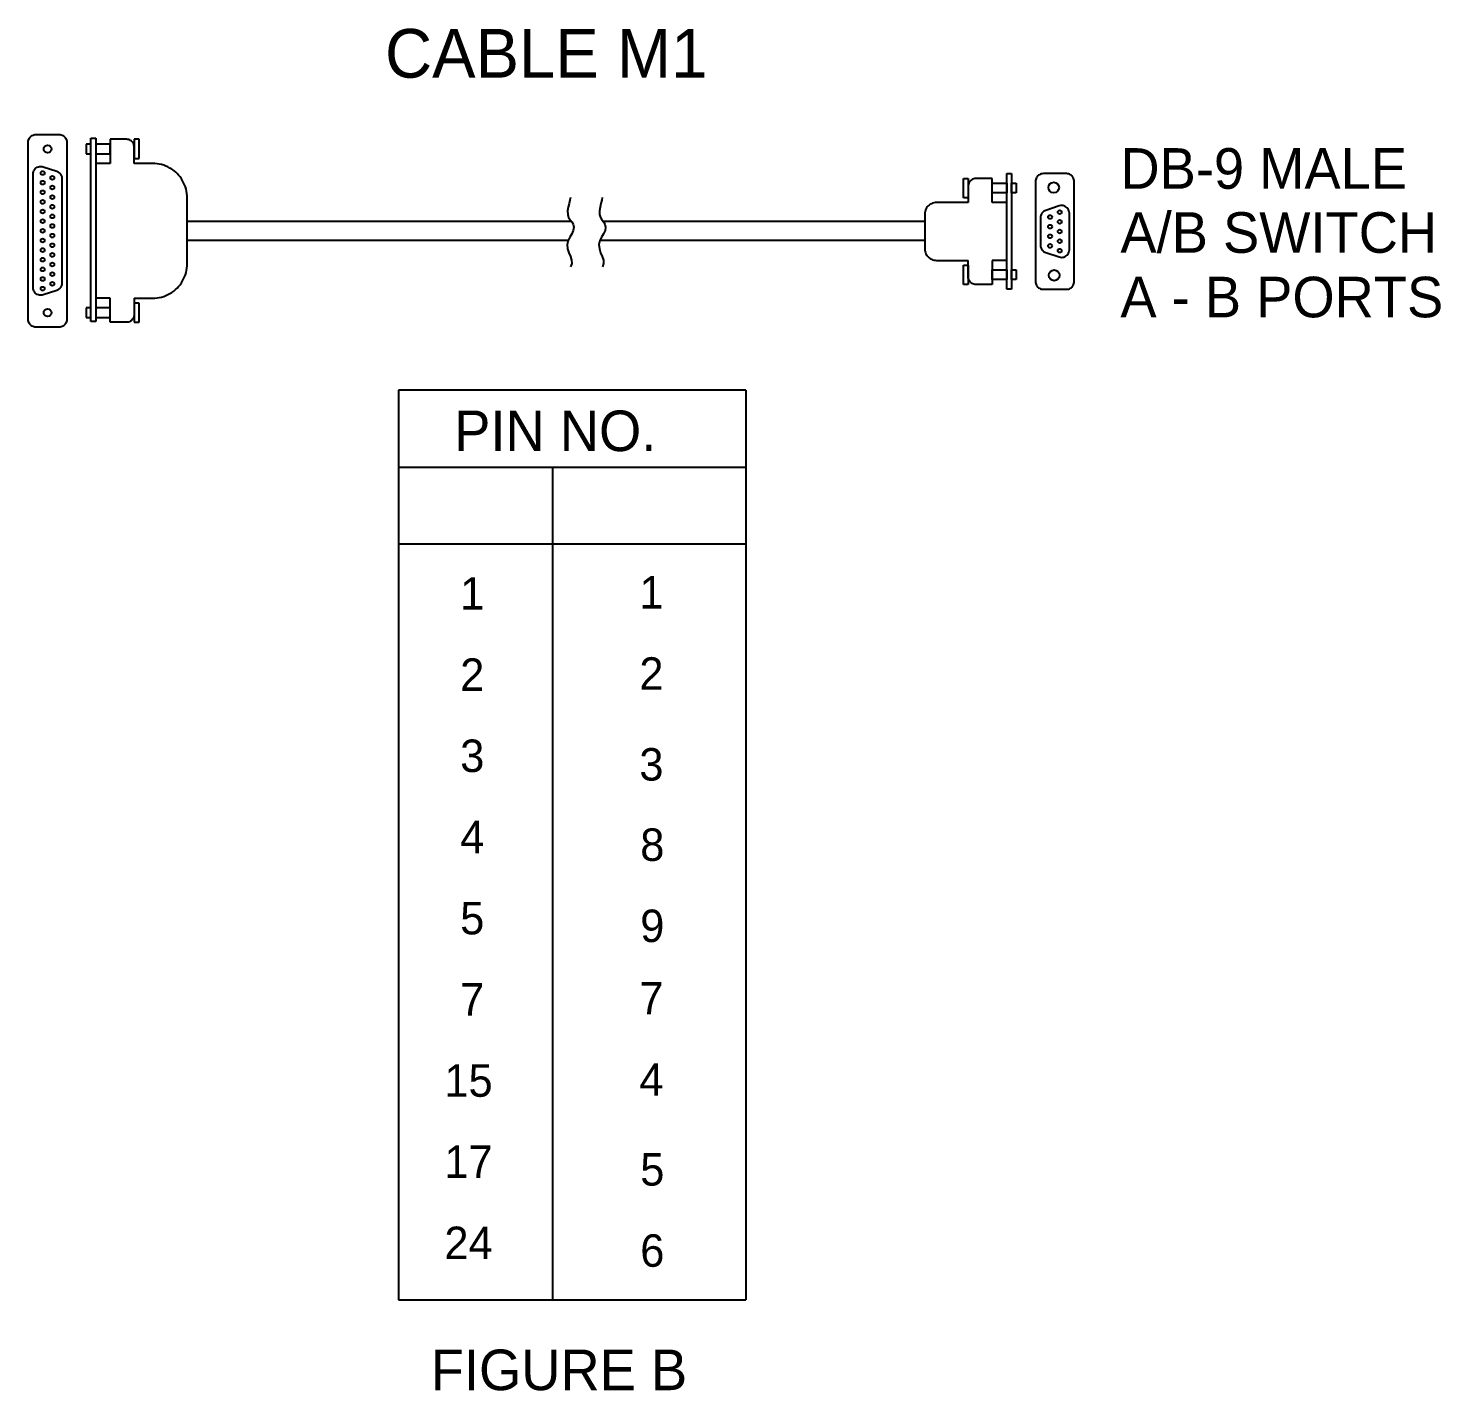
# Model space of a CAD drawing. Extents: x 0 to 2.83, y 0 to 1.83.
# Drawn here: x 0.9667 to 1.329, y 0.1776 to 0.5273 of the extents above; entities that cross this region are included whole.
import ezdxf

# ---------------------------------------------------------------- set-up
doc = ezdxf.new("R2010")
doc.units = 0
doc.layers.add('--ANNO-TEXT', color=7, linetype='Continuous')
doc.layers.add('G-OBJT-NEW', color=7, linetype='Continuous')

msp = doc.modelspace()

# ---------------------------------------------------------------- linework, layer by layer
at = {"layer": 'G-OBJT-NEW'}
for p, q in [((0.96669, 0.49801), (0.9667, 0.49827)), ((0.96669, 0.47527), (0.96669, 0.49801)), ((0.9667, 0.49827), (0.96675, 0.49853)), ((0.96675, 0.49853), (0.96684, 0.49877)), ((0.96684, 0.49877), (0.96695, 0.499)), ((0.96695, 0.499), (0.96709, 0.49922)), ((0.96709, 0.49922), (0.96726, 0.49941)), ((0.96726, 0.49941), (0.96746, 0.49958)), ((0.96746, 0.49958), (0.96767, 0.49973)), ((0.96767, 0.49973), (0.96791, 0.49984)), ((0.96791, 0.49984), (0.96815, 0.49992)), ((0.96815, 0.49992), (0.9684, 0.49997)), ((0.9684, 0.49997), (0.96866, 0.49999)), ((0.96866, 0.49999), (0.9746, 0.49999)), ((0.9746, 0.49999), (0.97485, 0.49997)), ((0.97485, 0.49997), (0.97511, 0.49992)), ((0.97511, 0.49992), (0.97535, 0.49984)), ((0.97535, 0.49984), (0.97558, 0.49973)), ((0.97558, 0.49973), (0.9758, 0.49958)), ((0.9758, 0.49958), (0.97599, 0.49941)), ((0.97599, 0.49941), (0.97616, 0.49922)), ((0.97616, 0.49922), (0.97631, 0.499)), ((0.97631, 0.499), (0.97642, 0.49877)), ((0.97642, 0.49877), (0.97651, 0.49853)), ((0.97651, 0.49853), (0.97656, 0.49827)), ((0.97656, 0.49827), (0.97657, 0.49801)), ((0.97657, 0.49801), (0.97657, 0.45253)), ((0.98275, 0.49752), (0.98152, 0.49752)), ((0.98275, 0.49752), (0.98152, 0.49752)), ((0.98152, 0.49752), (0.98152, 0.49505)), ((0.98152, 0.49752), (0.98152, 0.49505)), ((0.98275, 0.49505), (0.98275, 0.49752)), ((0.98275, 0.49505), (0.98275, 0.49752)), ((0.98276, 0.45202), (0.98276, 0.49901)), ((0.98276, 0.49901), (0.98406, 0.49901)), ((0.98399, 0.49752), (0.98399, 0.49505)), ((0.9877, 0.49752), (0.98399, 0.49752)), ((0.98406, 0.49901), (0.98406, 0.45202)), ((0.9877, 0.49875), (0.9877, 0.49258)), ((0.9919, 0.49875), (0.9877, 0.49875)), ((0.9877, 0.49505), (0.9877, 0.49752)), ((0.99216, 0.49874), (0.9919, 0.49875)), ((0.99241, 0.49869), (0.99216, 0.49874)), ((0.99266, 0.4986), (0.99241, 0.49869)), ((0.99289, 0.49849), (0.99266, 0.4986)), ((0.9931, 0.49835), (0.99289, 0.49849)), ((0.9933, 0.49818), (0.9931, 0.49835)), ((0.99347, 0.49798), (0.9933, 0.49818)), ((0.99361, 0.49777), (0.99347, 0.49798)), ((0.99373, 0.49753), (0.99361, 0.49777)), ((0.99381, 0.49729), (0.99373, 0.49753)), ((0.99386, 0.49704), (0.99381, 0.49729)), ((0.99388, 0.49678), (0.99386, 0.49704)), ((0.99388, 0.49875), (0.99388, 0.49381)), ((0.99511, 0.49875), (0.99388, 0.49875)), ((0.99388, 0.49258), (0.99388, 0.49678)), ((0.99511, 0.49381), (0.99511, 0.49875)), ((0.98152, 0.49505), (0.98275, 0.49505)), ((0.98152, 0.49505), (0.98275, 0.49505)), ((0.98399, 0.49505), (0.9877, 0.49505)), ((0.99388, 0.49381), (0.99511, 0.49381)), ((0.96792, 0.48983), (0.96795, 0.49014)), ((0.96792, 0.48983), (0.96795, 0.49014)), ((0.96792, 0.47651), (0.96792, 0.48983)), ((0.96792, 0.47651), (0.96792, 0.48983)), ((0.96795, 0.49014), (0.96802, 0.49044)), ((0.96795, 0.49014), (0.96802, 0.49044)), ((0.96802, 0.49044), (0.96814, 0.49073)), ((0.96802, 0.49044), (0.96814, 0.49073)), ((0.96814, 0.49073), (0.9683, 0.491)), ((0.96814, 0.49073), (0.9683, 0.491)), ((0.9683, 0.491), (0.9685, 0.49123)), ((0.9683, 0.491), (0.9685, 0.49123)), ((0.9685, 0.49123), (0.96874, 0.49144)), ((0.9685, 0.49123), (0.96874, 0.49144)), ((0.96874, 0.49144), (0.96901, 0.4916)), ((0.96874, 0.49144), (0.96901, 0.4916)), ((0.96901, 0.4916), (0.9693, 0.49172)), ((0.96901, 0.4916), (0.9693, 0.49172)), ((0.9693, 0.49172), (0.9696, 0.49179)), ((0.9693, 0.49172), (0.9696, 0.49179)), ((0.9696, 0.49179), (0.96991, 0.49181)), ((0.9696, 0.49179), (0.96991, 0.49181)), ((0.96991, 0.49181), (0.97022, 0.49178)), ((0.96991, 0.49181), (0.97022, 0.49178)), ((0.97022, 0.49178), (0.97052, 0.49171)), ((0.97022, 0.49178), (0.97052, 0.49171)), ((0.97052, 0.49171), (0.97398, 0.49055)), ((0.97052, 0.49171), (0.97398, 0.49055)), ((0.97398, 0.49055), (0.97418, 0.49048)), ((0.97398, 0.49055), (0.97418, 0.49048)), ((0.97418, 0.49048), (0.97436, 0.49038)), ((0.97418, 0.49048), (0.97436, 0.49038)), ((0.97436, 0.49038), (0.97453, 0.49027)), ((0.97436, 0.49038), (0.97453, 0.49027)), ((0.97453, 0.49027), (0.97469, 0.49014)), ((0.97453, 0.49027), (0.97469, 0.49014)), ((0.97469, 0.49014), (0.97483, 0.48999)), ((0.97469, 0.49014), (0.97483, 0.48999)), ((0.97483, 0.48999), (0.97496, 0.48983)), ((0.97483, 0.48999), (0.97496, 0.48983)), ((0.97496, 0.48983), (0.97507, 0.48966)), ((0.97496, 0.48983), (0.97507, 0.48966)), ((0.97507, 0.48966), (0.97517, 0.48948)), ((0.97507, 0.48966), (0.97517, 0.48948)), ((0.97517, 0.48948), (0.97524, 0.48929)), ((0.97517, 0.48948), (0.97524, 0.48929)), ((0.97524, 0.48929), (0.97529, 0.48909)), ((0.97524, 0.48929), (0.97529, 0.48909)), ((0.9877, 0.49258), (0.98399, 0.49258)), ((0.99857, 0.49258), (0.99388, 0.49258)), ((0.99915, 0.49256), (0.99857, 0.49258)), ((0.99973, 0.4925), (0.99915, 0.49256)), ((1.00031, 0.4924), (0.99973, 0.4925)), ((1.00088, 0.49227), (1.00031, 0.4924)), ((1.00143, 0.4921), (1.00088, 0.49227)), ((1.00198, 0.4919), (1.00143, 0.4921)), ((1.00251, 0.49166), (1.00198, 0.4919)), ((1.00302, 0.49138), (1.00251, 0.49166)), ((1.00352, 0.49108), (1.00302, 0.49138)), ((1.00399, 0.49074), (1.00352, 0.49108)), ((1.00444, 0.49037), (1.00399, 0.49074)), ((1.00487, 0.48997), (1.00444, 0.49037)), ((1.00526, 0.48954), (1.00487, 0.48997)), ((1.00563, 0.48909), (1.00526, 0.48954)), ((1.21769, 0.48994), (1.21893, 0.48994)), ((1.21769, 0.48994), (1.21893, 0.48994)), ((1.21769, 0.46027), (1.21769, 0.48994)), ((1.21769, 0.46027), (1.21769, 0.48994)), ((1.21893, 0.48994), (1.21893, 0.46027)), ((1.21893, 0.48994), (1.21893, 0.46027)), ((1.22569, 0.48936), (1.22552, 0.48916)), ((1.22569, 0.48936), (1.22552, 0.48916)), ((1.22588, 0.48953), (1.22569, 0.48936)), ((1.22588, 0.48953), (1.22569, 0.48936)), ((1.2261, 0.48967), (1.22588, 0.48953)), ((1.2261, 0.48967), (1.22588, 0.48953)), ((1.22633, 0.48979), (1.2261, 0.48967)), ((1.22633, 0.48979), (1.2261, 0.48967)), ((1.22657, 0.48987), (1.22633, 0.48979)), ((1.22657, 0.48987), (1.22633, 0.48979)), ((1.22683, 0.48992), (1.22657, 0.48987)), ((1.22683, 0.48992), (1.22657, 0.48987)), ((1.22709, 0.48994), (1.22683, 0.48992)), ((1.22709, 0.48994), (1.22683, 0.48992)), ((1.23302, 0.48994), (1.22709, 0.48994)), ((1.23302, 0.48994), (1.22709, 0.48994)), ((1.23328, 0.48992), (1.23302, 0.48994)), ((1.23328, 0.48992), (1.23302, 0.48994)), ((1.23353, 0.48987), (1.23328, 0.48992)), ((1.23353, 0.48987), (1.23328, 0.48992)), ((1.23377, 0.48979), (1.23353, 0.48987)), ((1.23377, 0.48979), (1.23353, 0.48987)), ((1.23401, 0.48967), (1.23377, 0.48979)), ((1.23401, 0.48967), (1.23377, 0.48979)), ((1.23422, 0.48953), (1.23401, 0.48967)), ((1.23422, 0.48953), (1.23401, 0.48967)), ((1.23442, 0.48936), (1.23422, 0.48953)), ((1.23442, 0.48936), (1.23422, 0.48953)), ((1.23459, 0.48916), (1.23442, 0.48936)), ((1.23459, 0.48916), (1.23442, 0.48936)), ((0.97529, 0.48909), (0.97533, 0.48888)), ((0.97529, 0.48909), (0.97533, 0.48888)), ((0.97533, 0.48888), (0.97534, 0.48868)), ((0.97533, 0.48888), (0.97534, 0.48868)), ((0.97534, 0.48868), (0.97534, 0.46187)), ((0.97534, 0.48868), (0.97534, 0.46187)), ((1.00597, 0.48862), (1.00563, 0.48909)), ((1.00628, 0.48813), (1.00597, 0.48862)), ((1.00655, 0.48761), (1.00628, 0.48813)), ((1.00679, 0.48708), (1.00655, 0.48761)), ((1.007, 0.48654), (1.00679, 0.48708)), ((1.00717, 0.48598), (1.007, 0.48654)), ((1.0073, 0.48541), (1.00717, 0.48598)), ((1.20657, 0.4887), (1.2078, 0.4887)), ((1.20657, 0.4887), (1.2078, 0.4887)), ((1.20657, 0.48376), (1.20657, 0.4887)), ((1.20657, 0.48376), (1.20657, 0.4887)), ((1.2078, 0.4887), (1.2078, 0.48376)), ((1.2078, 0.4887), (1.2078, 0.48376)), ((1.20782, 0.48698), (1.2078, 0.48672)), ((1.20782, 0.48698), (1.2078, 0.48672)), ((1.2078, 0.48672), (1.2078, 0.48252)), ((1.2078, 0.48672), (1.2078, 0.48252)), ((1.20787, 0.48723), (1.20782, 0.48698)), ((1.20787, 0.48723), (1.20782, 0.48698)), ((1.20795, 0.48748), (1.20787, 0.48723)), ((1.20795, 0.48748), (1.20787, 0.48723)), ((1.20807, 0.48771), (1.20795, 0.48748)), ((1.20807, 0.48771), (1.20795, 0.48748)), ((1.20821, 0.48793), (1.20807, 0.48771)), ((1.20821, 0.48793), (1.20807, 0.48771)), ((1.20838, 0.48812), (1.20821, 0.48793)), ((1.20838, 0.48812), (1.20821, 0.48793)), ((1.20858, 0.48829), (1.20838, 0.48812)), ((1.20858, 0.48829), (1.20838, 0.48812)), ((1.20879, 0.48844), (1.20858, 0.48829)), ((1.20879, 0.48844), (1.20858, 0.48829)), ((1.20903, 0.48855), (1.20879, 0.48844)), ((1.20903, 0.48855), (1.20879, 0.48844)), ((1.20927, 0.48863), (1.20903, 0.48855)), ((1.20927, 0.48863), (1.20903, 0.48855)), ((1.20952, 0.48868), (1.20927, 0.48863)), ((1.20952, 0.48868), (1.20927, 0.48863)), ((1.20978, 0.4887), (1.20952, 0.48868)), ((1.20978, 0.4887), (1.20952, 0.48868)), ((1.21398, 0.4887), (1.20978, 0.4887)), ((1.21398, 0.4887), (1.20978, 0.4887)), ((1.21398, 0.48252), (1.21398, 0.4887)), ((1.21398, 0.48252), (1.21398, 0.4887)), ((1.21398, 0.48746), (1.21769, 0.48746)), ((1.21398, 0.48746), (1.21769, 0.48746)), ((1.21398, 0.48499), (1.21398, 0.48746)), ((1.21398, 0.48499), (1.21398, 0.48746)), ((1.21769, 0.48746), (1.21769, 0.48499)), ((1.21769, 0.48746), (1.21769, 0.48499)), ((1.21893, 0.48499), (1.21893, 0.48746)), ((1.21893, 0.48746), (1.22016, 0.48746)), ((1.21893, 0.48499), (1.21893, 0.48746)), ((1.21893, 0.48746), (1.22016, 0.48746)), ((1.22016, 0.48746), (1.22016, 0.48499)), ((1.22016, 0.48746), (1.22016, 0.48499)), ((1.22512, 0.48822), (1.22511, 0.48796)), ((1.22512, 0.48822), (1.22511, 0.48796)), ((1.22511, 0.48796), (1.22511, 0.46225)), ((1.22511, 0.48796), (1.22511, 0.46225)), ((1.22518, 0.48847), (1.22512, 0.48822)), ((1.22518, 0.48847), (1.22512, 0.48822)), ((1.22526, 0.48872), (1.22518, 0.48847)), ((1.22526, 0.48872), (1.22518, 0.48847)), ((1.22537, 0.48895), (1.22526, 0.48872)), ((1.22537, 0.48895), (1.22526, 0.48872)), ((1.22552, 0.48916), (1.22537, 0.48895)), ((1.22552, 0.48916), (1.22537, 0.48895)), ((1.23473, 0.48895), (1.23459, 0.48916)), ((1.23473, 0.48895), (1.23459, 0.48916)), ((1.23484, 0.48872), (1.23473, 0.48895)), ((1.23484, 0.48872), (1.23473, 0.48895)), ((1.23493, 0.48847), (1.23484, 0.48872)), ((1.23493, 0.48847), (1.23484, 0.48872)), ((1.23498, 0.48822), (1.23493, 0.48847)), ((1.23498, 0.48822), (1.23493, 0.48847)), ((1.235, 0.48796), (1.23498, 0.48822)), ((1.235, 0.48796), (1.23498, 0.48822)), ((1.235, 0.4751), (1.235, 0.48796)), ((1.235, 0.4751), (1.235, 0.48796)), ((1.0074, 0.48484), (1.0073, 0.48541)), ((1.00745, 0.48426), (1.0074, 0.48484)), ((1.00747, 0.48368), (1.00745, 0.48426)), ((1.00747, 0.46687), (1.00747, 0.48368)), ((1.10544, 0.48229), (1.10521, 0.48135)), ((1.10566, 0.48314), (1.10544, 0.48229)), ((1.1058, 0.48382), (1.10566, 0.48314)), ((1.11359, 0.48229), (1.11336, 0.48135)), ((1.11381, 0.48314), (1.11359, 0.48229)), ((1.11394, 0.48382), (1.11381, 0.48314)), ((1.19807, 0.48207), (1.1978, 0.48187)), ((1.19807, 0.48207), (1.1978, 0.48187)), ((1.19836, 0.48223), (1.19807, 0.48207)), ((1.19836, 0.48223), (1.19807, 0.48207)), ((1.19867, 0.48235), (1.19836, 0.48223)), ((1.19867, 0.48235), (1.19836, 0.48223)), ((1.19899, 0.48245), (1.19867, 0.48235)), ((1.19899, 0.48245), (1.19867, 0.48235)), ((1.19931, 0.4825), (1.19899, 0.48245)), ((1.19931, 0.4825), (1.19899, 0.48245)), ((1.19965, 0.48252), (1.19931, 0.4825)), ((1.19965, 0.48252), (1.19931, 0.4825)), ((1.2078, 0.48252), (1.19965, 0.48252)), ((1.2078, 0.48252), (1.19965, 0.48252)), ((1.2078, 0.48376), (1.20657, 0.48376)), ((1.2078, 0.48376), (1.20657, 0.48376)), ((1.21769, 0.48499), (1.21398, 0.48499)), ((1.21769, 0.48499), (1.21398, 0.48499)), ((1.21769, 0.48252), (1.21398, 0.48252)), ((1.21769, 0.48252), (1.21398, 0.48252)), ((1.22016, 0.48499), (1.21893, 0.48499)), ((1.22016, 0.48499), (1.21893, 0.48499)), ((1.10521, 0.48135), (1.10505, 0.48038)), ((1.10505, 0.48038), (1.10507, 0.47945)), ((1.10507, 0.47945), (1.10531, 0.47869)), ((1.10531, 0.47869), (1.1057, 0.47809)), ((1.11336, 0.48135), (1.1132, 0.48038)), ((1.1132, 0.48038), (1.11322, 0.47945)), ((1.11322, 0.47945), (1.11345, 0.47869)), ((1.11345, 0.47869), (1.11384, 0.47809)), ((1.1967, 0.47989), (1.19668, 0.47955)), ((1.1967, 0.47989), (1.19668, 0.47955)), ((1.19668, 0.47955), (1.19668, 0.47066)), ((1.19668, 0.47955), (1.19668, 0.47066)), ((1.19675, 0.48021), (1.1967, 0.47989)), ((1.19675, 0.48021), (1.1967, 0.47989)), ((1.19685, 0.48053), (1.19675, 0.48021)), ((1.19685, 0.48053), (1.19675, 0.48021)), ((1.19697, 0.48084), (1.19685, 0.48053)), ((1.19697, 0.48084), (1.19685, 0.48053)), ((1.19714, 0.48113), (1.19697, 0.48084)), ((1.19714, 0.48113), (1.19697, 0.48084)), ((1.19733, 0.4814), (1.19714, 0.48113)), ((1.19733, 0.4814), (1.19714, 0.48113)), ((1.19755, 0.48165), (1.19733, 0.4814)), ((1.19755, 0.48165), (1.19733, 0.4814)), ((1.1978, 0.48187), (1.19755, 0.48165)), ((1.1978, 0.48187), (1.19755, 0.48165)), ((1.22635, 0.47883), (1.22634, 0.47862)), ((1.22635, 0.47883), (1.22634, 0.47862)), ((1.22634, 0.47862), (1.22634, 0.47159)), ((1.22634, 0.47862), (1.22634, 0.47159)), ((1.22639, 0.47903), (1.22635, 0.47883)), ((1.22639, 0.47903), (1.22635, 0.47883)), ((1.22644, 0.47923), (1.22639, 0.47903)), ((1.22644, 0.47923), (1.22639, 0.47903)), ((1.22651, 0.47942), (1.22644, 0.47923)), ((1.22651, 0.47942), (1.22644, 0.47923)), ((1.22661, 0.47961), (1.22651, 0.47942)), ((1.22661, 0.47961), (1.22651, 0.47942)), ((1.22672, 0.47978), (1.22661, 0.47961)), ((1.22672, 0.47978), (1.22661, 0.47961)), ((1.22685, 0.47994), (1.22672, 0.47978)), ((1.22685, 0.47994), (1.22672, 0.47978)), ((1.22699, 0.48009), (1.22685, 0.47994)), ((1.22699, 0.48009), (1.22685, 0.47994)), ((1.22715, 0.48022), (1.22699, 0.48009)), ((1.22715, 0.48022), (1.22699, 0.48009)), ((1.22732, 0.48033), (1.22715, 0.48022)), ((1.22732, 0.48033), (1.22715, 0.48022)), ((1.2275, 0.48042), (1.22732, 0.48033)), ((1.2275, 0.48042), (1.22732, 0.48033)), ((1.2277, 0.4805), (1.2275, 0.48042)), ((1.2277, 0.4805), (1.2275, 0.48042)), ((1.23116, 0.48165), (1.2277, 0.4805)), ((1.23116, 0.48165), (1.2277, 0.4805)), ((1.23146, 0.48173), (1.23116, 0.48165)), ((1.23146, 0.48173), (1.23116, 0.48165)), ((1.23177, 0.48175), (1.23146, 0.48173)), ((1.23177, 0.48175), (1.23146, 0.48173)), ((1.23208, 0.48173), (1.23177, 0.48175)), ((1.23208, 0.48173), (1.23177, 0.48175)), ((1.23238, 0.48166), (1.23208, 0.48173)), ((1.23238, 0.48166), (1.23208, 0.48173)), ((1.23267, 0.48154), (1.23238, 0.48166)), ((1.23267, 0.48154), (1.23238, 0.48166)), ((1.23294, 0.48138), (1.23267, 0.48154)), ((1.23294, 0.48138), (1.23267, 0.48154)), ((1.23318, 0.48118), (1.23294, 0.48138)), ((1.23318, 0.48118), (1.23294, 0.48138)), ((1.23338, 0.48094), (1.23318, 0.48118)), ((1.23338, 0.48094), (1.23318, 0.48118)), ((1.23354, 0.48068), (1.23338, 0.48094)), ((1.23354, 0.48068), (1.23338, 0.48094)), ((1.23366, 0.48039), (1.23354, 0.48068)), ((1.23366, 0.48039), (1.23354, 0.48068)), ((1.23373, 0.48009), (1.23366, 0.48039)), ((1.23373, 0.48009), (1.23366, 0.48039)), ((1.23376, 0.47978), (1.23373, 0.48009)), ((1.23376, 0.47978), (1.23373, 0.48009)), ((1.23376, 0.4751), (1.23376, 0.47978)), ((1.23376, 0.4751), (1.23376, 0.47978)), ((0.96669, 0.45253), (0.96669, 0.47527)), ((0.96792, 0.46071), (0.96792, 0.47651)), ((0.96792, 0.46071), (0.96792, 0.47651)), ((1.00747, 0.47774), (1.10597, 0.47774)), ((1.1057, 0.47809), (1.10612, 0.47754)), ((1.1065, 0.47534), (1.10611, 0.47452)), ((1.10612, 0.47754), (1.10648, 0.47694)), ((1.10648, 0.47694), (1.10664, 0.47618)), ((1.10664, 0.47618), (1.1065, 0.47534)), ((1.11384, 0.47809), (1.11427, 0.47754)), ((1.11411, 0.47774), (1.19668, 0.47774)), ((1.11465, 0.47534), (1.11426, 0.47452)), ((1.11427, 0.47754), (1.11463, 0.47694)), ((1.11463, 0.47694), (1.11479, 0.47618)), ((1.11479, 0.47618), (1.11465, 0.47534)), ((1.23376, 0.47043), (1.23376, 0.4751)), ((1.23376, 0.47043), (1.23376, 0.4751)), ((1.235, 0.46225), (1.235, 0.4751)), ((1.235, 0.46225), (1.235, 0.4751)), ((1.10519, 0.4728), (1.00747, 0.4728)), ((1.10518, 0.47277), (1.10495, 0.47176)), ((1.10495, 0.47176), (1.10504, 0.47068)), ((1.10561, 0.47368), (1.10518, 0.47277)), ((1.10611, 0.47452), (1.10561, 0.47368)), ((1.11332, 0.47277), (1.1131, 0.47176)), ((1.1131, 0.47176), (1.11319, 0.47068)), ((1.11376, 0.47368), (1.11332, 0.47277)), ((1.19668, 0.4728), (1.11334, 0.4728)), ((1.11426, 0.47452), (1.11376, 0.47368)), ((1.22634, 0.47159), (1.22635, 0.47138)), ((1.22634, 0.47159), (1.22635, 0.47138)), ((1.22635, 0.47138), (1.22639, 0.47118)), ((1.22635, 0.47138), (1.22639, 0.47118)), ((1.22639, 0.47118), (1.22644, 0.47098)), ((1.22639, 0.47118), (1.22644, 0.47098)), ((1.10504, 0.47068), (1.10537, 0.46965)), ((1.10537, 0.46965), (1.10577, 0.46866)), ((1.10577, 0.46866), (1.10607, 0.46772)), ((1.10607, 0.46772), (1.1061, 0.46685)), ((1.11319, 0.47068), (1.11352, 0.46965)), ((1.11352, 0.46965), (1.11392, 0.46866)), ((1.11392, 0.46866), (1.11422, 0.46772)), ((1.11422, 0.46772), (1.11425, 0.46685)), ((1.19668, 0.47066), (1.1967, 0.47032)), ((1.19668, 0.47066), (1.1967, 0.47032)), ((1.1967, 0.47032), (1.19675, 0.47)), ((1.1967, 0.47032), (1.19675, 0.47)), ((1.19675, 0.47), (1.19685, 0.46968)), ((1.19675, 0.47), (1.19685, 0.46968)), ((1.19685, 0.46968), (1.19697, 0.46937)), ((1.19685, 0.46968), (1.19697, 0.46937)), ((1.19697, 0.46937), (1.19714, 0.46908)), ((1.19697, 0.46937), (1.19714, 0.46908)), ((1.19714, 0.46908), (1.19733, 0.46881)), ((1.19714, 0.46908), (1.19733, 0.46881)), ((1.19733, 0.46881), (1.19755, 0.46856)), ((1.19733, 0.46881), (1.19755, 0.46856)), ((1.19755, 0.46856), (1.1978, 0.46834)), ((1.19755, 0.46856), (1.1978, 0.46834)), ((1.1978, 0.46834), (1.19807, 0.46814)), ((1.1978, 0.46834), (1.19807, 0.46814)), ((1.19807, 0.46814), (1.19836, 0.46798)), ((1.19807, 0.46814), (1.19836, 0.46798)), ((1.19836, 0.46798), (1.19867, 0.46786)), ((1.19836, 0.46798), (1.19867, 0.46786)), ((1.19867, 0.46786), (1.19899, 0.46776)), ((1.19867, 0.46786), (1.19899, 0.46776)), ((1.19899, 0.46776), (1.19931, 0.46771)), ((1.19899, 0.46776), (1.19931, 0.46771)), ((1.19931, 0.46771), (1.19965, 0.46769)), ((1.19931, 0.46771), (1.19965, 0.46769)), ((1.19965, 0.46769), (1.2078, 0.46769)), ((1.19965, 0.46769), (1.2078, 0.46769)), ((1.2078, 0.46349), (1.2078, 0.46769)), ((1.2078, 0.46349), (1.2078, 0.46769)), ((1.21769, 0.46769), (1.21398, 0.46769)), ((1.21769, 0.46769), (1.21398, 0.46769)), ((1.21398, 0.46769), (1.21398, 0.46151)), ((1.21398, 0.46769), (1.21398, 0.46151)), ((1.22644, 0.47098), (1.22651, 0.47079)), ((1.22644, 0.47098), (1.22651, 0.47079)), ((1.22651, 0.47079), (1.22661, 0.4706)), ((1.22651, 0.47079), (1.22661, 0.4706)), ((1.22661, 0.4706), (1.22672, 0.47043)), ((1.22661, 0.4706), (1.22672, 0.47043)), ((1.22672, 0.47043), (1.22685, 0.47027)), ((1.22672, 0.47043), (1.22685, 0.47027)), ((1.22685, 0.47027), (1.22699, 0.47012)), ((1.22685, 0.47027), (1.22699, 0.47012)), ((1.22699, 0.47012), (1.22715, 0.46999)), ((1.22699, 0.47012), (1.22715, 0.46999)), ((1.22715, 0.46999), (1.22732, 0.46988)), ((1.22715, 0.46999), (1.22732, 0.46988)), ((1.22732, 0.46988), (1.2275, 0.46979)), ((1.22732, 0.46988), (1.2275, 0.46979)), ((1.2275, 0.46979), (1.2277, 0.46971)), ((1.2275, 0.46979), (1.2277, 0.46971)), ((1.2277, 0.46971), (1.23116, 0.46856)), ((1.2277, 0.46971), (1.23116, 0.46856)), ((1.23116, 0.46856), (1.23146, 0.46848)), ((1.23116, 0.46856), (1.23146, 0.46848)), ((1.23146, 0.46848), (1.23177, 0.46846)), ((1.23146, 0.46848), (1.23177, 0.46846)), ((1.23177, 0.46846), (1.23208, 0.46848)), ((1.23177, 0.46846), (1.23208, 0.46848)), ((1.23208, 0.46848), (1.23238, 0.46855)), ((1.23208, 0.46848), (1.23238, 0.46855)), ((1.23238, 0.46855), (1.23267, 0.46867)), ((1.23238, 0.46855), (1.23267, 0.46867)), ((1.23267, 0.46867), (1.23294, 0.46883)), ((1.23267, 0.46867), (1.23294, 0.46883)), ((1.23294, 0.46883), (1.23318, 0.46903)), ((1.23294, 0.46883), (1.23318, 0.46903)), ((1.23318, 0.46903), (1.23338, 0.46927)), ((1.23318, 0.46903), (1.23338, 0.46927)), ((1.23338, 0.46927), (1.23354, 0.46953)), ((1.23338, 0.46927), (1.23354, 0.46953)), ((1.23354, 0.46953), (1.23366, 0.46982)), ((1.23354, 0.46953), (1.23366, 0.46982)), ((1.23366, 0.46982), (1.23373, 0.47012)), ((1.23366, 0.46982), (1.23373, 0.47012)), ((1.23373, 0.47012), (1.23376, 0.47043)), ((1.23373, 0.47012), (1.23376, 0.47043)), ((1.00679, 0.46346), (1.007, 0.46401)), ((1.007, 0.46401), (1.00717, 0.46456)), ((1.00717, 0.46456), (1.0073, 0.46513)), ((1.0073, 0.46513), (1.0074, 0.46571)), ((1.0074, 0.46571), (1.00745, 0.46629)), ((1.00745, 0.46629), (1.00747, 0.46687)), ((1.1061, 0.46685), (1.10583, 0.46606)), ((1.11425, 0.46685), (1.11398, 0.46606)), ((1.20657, 0.46645), (1.2078, 0.46645)), ((1.20657, 0.46645), (1.2078, 0.46645)), ((1.20657, 0.46151), (1.20657, 0.46645)), ((1.20657, 0.46151), (1.20657, 0.46645)), ((1.2078, 0.46645), (1.2078, 0.46151)), ((1.2078, 0.46645), (1.2078, 0.46151)), ((1.21398, 0.46522), (1.21769, 0.46522)), ((1.21398, 0.46522), (1.21769, 0.46522)), ((1.21398, 0.46275), (1.21398, 0.46522)), ((1.21398, 0.46275), (1.21398, 0.46522)), ((1.21769, 0.46522), (1.21769, 0.46275)), ((1.21769, 0.46522), (1.21769, 0.46275)), ((1.21893, 0.46275), (1.21893, 0.46522)), ((1.21893, 0.46522), (1.22016, 0.46522)), ((1.21893, 0.46275), (1.21893, 0.46522)), ((1.21893, 0.46522), (1.22016, 0.46522)), ((1.22016, 0.46522), (1.22016, 0.46275)), ((1.22016, 0.46522), (1.22016, 0.46275)), ((0.96795, 0.4604), (0.96792, 0.46071)), ((0.96795, 0.4604), (0.96792, 0.46071)), ((0.96802, 0.4601), (0.96795, 0.4604)), ((0.96802, 0.4601), (0.96795, 0.4604)), ((0.97453, 0.46027), (0.97436, 0.46016)), ((0.97453, 0.46027), (0.97436, 0.46016)), ((0.97469, 0.4604), (0.97453, 0.46027)), ((0.97469, 0.4604), (0.97453, 0.46027)), ((0.97483, 0.46055), (0.97469, 0.4604)), ((0.97483, 0.46055), (0.97469, 0.4604)), ((0.97496, 0.46071), (0.97483, 0.46055)), ((0.97496, 0.46071), (0.97483, 0.46055)), ((0.97507, 0.46088), (0.97496, 0.46071)), ((0.97507, 0.46088), (0.97496, 0.46071)), ((0.97517, 0.46107), (0.97507, 0.46088)), ((0.97517, 0.46107), (0.97507, 0.46088)), ((0.97524, 0.46126), (0.97517, 0.46107)), ((0.97524, 0.46126), (0.97517, 0.46107)), ((0.97529, 0.46146), (0.97524, 0.46126)), ((0.97529, 0.46146), (0.97524, 0.46126)), ((0.97533, 0.46166), (0.97529, 0.46146)), ((0.97533, 0.46166), (0.97529, 0.46146)), ((0.97534, 0.46187), (0.97533, 0.46166)), ((0.97534, 0.46187), (0.97533, 0.46166)), ((1.00444, 0.46018), (1.00487, 0.46057)), ((1.00487, 0.46057), (1.00526, 0.461)), ((1.00526, 0.461), (1.00563, 0.46145)), ((1.00563, 0.46145), (1.00597, 0.46192)), ((1.00597, 0.46192), (1.00628, 0.46242)), ((1.00628, 0.46242), (1.00655, 0.46293)), ((1.00655, 0.46293), (1.00679, 0.46346)), ((1.2078, 0.46151), (1.20657, 0.46151)), ((1.2078, 0.46151), (1.20657, 0.46151)), ((1.20782, 0.46323), (1.2078, 0.46349)), ((1.20782, 0.46323), (1.2078, 0.46349)), ((1.20787, 0.46297), (1.20782, 0.46323)), ((1.20787, 0.46297), (1.20782, 0.46323)), ((1.20795, 0.46273), (1.20787, 0.46297)), ((1.20795, 0.46273), (1.20787, 0.46297)), ((1.20807, 0.4625), (1.20795, 0.46273)), ((1.20807, 0.4625), (1.20795, 0.46273)), ((1.20821, 0.46228), (1.20807, 0.4625)), ((1.20821, 0.46228), (1.20807, 0.4625)), ((1.20838, 0.46209), (1.20821, 0.46228)), ((1.20838, 0.46209), (1.20821, 0.46228)), ((1.20858, 0.46192), (1.20838, 0.46209)), ((1.20858, 0.46192), (1.20838, 0.46209)), ((1.20879, 0.46177), (1.20858, 0.46192)), ((1.20879, 0.46177), (1.20858, 0.46192)), ((1.20903, 0.46166), (1.20879, 0.46177)), ((1.20903, 0.46166), (1.20879, 0.46177)), ((1.20927, 0.46158), (1.20903, 0.46166)), ((1.20927, 0.46158), (1.20903, 0.46166)), ((1.20952, 0.46153), (1.20927, 0.46158)), ((1.20952, 0.46153), (1.20927, 0.46158)), ((1.20978, 0.46151), (1.20952, 0.46153)), ((1.20978, 0.46151), (1.20952, 0.46153)), ((1.21398, 0.46151), (1.20978, 0.46151)), ((1.21398, 0.46151), (1.20978, 0.46151)), ((1.21769, 0.46275), (1.21398, 0.46275)), ((1.21769, 0.46275), (1.21398, 0.46275)), ((1.21893, 0.46027), (1.21769, 0.46027)), ((1.21893, 0.46027), (1.21769, 0.46027)), ((1.22016, 0.46275), (1.21893, 0.46275)), ((1.22016, 0.46275), (1.21893, 0.46275)), ((1.22511, 0.46225), (1.22512, 0.46199)), ((1.22511, 0.46225), (1.22512, 0.46199)), ((1.22512, 0.46199), (1.22518, 0.46174)), ((1.22512, 0.46199), (1.22518, 0.46174)), ((1.22518, 0.46174), (1.22526, 0.46149)), ((1.22518, 0.46174), (1.22526, 0.46149)), ((1.22526, 0.46149), (1.22537, 0.46126)), ((1.22526, 0.46149), (1.22537, 0.46126)), ((1.22537, 0.46126), (1.22552, 0.46105)), ((1.22537, 0.46126), (1.22552, 0.46105)), ((1.22552, 0.46105), (1.22569, 0.46085)), ((1.22552, 0.46105), (1.22569, 0.46085)), ((1.22569, 0.46085), (1.22588, 0.46068)), ((1.22569, 0.46085), (1.22588, 0.46068)), ((1.22588, 0.46068), (1.2261, 0.46054)), ((1.22588, 0.46068), (1.2261, 0.46054)), ((1.2261, 0.46054), (1.22633, 0.46042)), ((1.2261, 0.46054), (1.22633, 0.46042)), ((1.22633, 0.46042), (1.22657, 0.46034)), ((1.22633, 0.46042), (1.22657, 0.46034)), ((1.22657, 0.46034), (1.22683, 0.46029)), ((1.22657, 0.46034), (1.22683, 0.46029)), ((1.22683, 0.46029), (1.22709, 0.46027)), ((1.22683, 0.46029), (1.22709, 0.46027)), ((1.22709, 0.46027), (1.23302, 0.46027)), ((1.22709, 0.46027), (1.23302, 0.46027)), ((1.23302, 0.46027), (1.23328, 0.46029)), ((1.23302, 0.46027), (1.23328, 0.46029)), ((1.23328, 0.46029), (1.23353, 0.46034)), ((1.23328, 0.46029), (1.23353, 0.46034)), ((1.23353, 0.46034), (1.23377, 0.46042)), ((1.23353, 0.46034), (1.23377, 0.46042)), ((1.23377, 0.46042), (1.23401, 0.46054)), ((1.23377, 0.46042), (1.23401, 0.46054)), ((1.23401, 0.46054), (1.23422, 0.46068)), ((1.23401, 0.46054), (1.23422, 0.46068)), ((1.23422, 0.46068), (1.23442, 0.46085)), ((1.23422, 0.46068), (1.23442, 0.46085)), ((1.23442, 0.46085), (1.23459, 0.46105)), ((1.23442, 0.46085), (1.23459, 0.46105)), ((1.23459, 0.46105), (1.23473, 0.46126)), ((1.23459, 0.46105), (1.23473, 0.46126)), ((1.23473, 0.46126), (1.23484, 0.46149)), ((1.23473, 0.46126), (1.23484, 0.46149)), ((1.23484, 0.46149), (1.23493, 0.46174)), ((1.23484, 0.46149), (1.23493, 0.46174)), ((1.23493, 0.46174), (1.23498, 0.46199)), ((1.23493, 0.46174), (1.23498, 0.46199)), ((1.23498, 0.46199), (1.235, 0.46225)), ((1.23498, 0.46199), (1.235, 0.46225)), ((0.96814, 0.45981), (0.96802, 0.4601)), ((0.96814, 0.45981), (0.96802, 0.4601)), ((0.9683, 0.45955), (0.96814, 0.45981)), ((0.9683, 0.45955), (0.96814, 0.45981)), ((0.9685, 0.45931), (0.9683, 0.45955)), ((0.9685, 0.45931), (0.9683, 0.45955)), ((0.96874, 0.45911), (0.9685, 0.45931)), ((0.96874, 0.45911), (0.9685, 0.45931)), ((0.96901, 0.45895), (0.96874, 0.45911)), ((0.96901, 0.45895), (0.96874, 0.45911)), ((0.9693, 0.45883), (0.96901, 0.45895)), ((0.9693, 0.45883), (0.96901, 0.45895)), ((0.9696, 0.45876), (0.9693, 0.45883)), ((0.9696, 0.45876), (0.9693, 0.45883)), ((0.96991, 0.45873), (0.9696, 0.45876)), ((0.96991, 0.45873), (0.9696, 0.45876)), ((0.97022, 0.45876), (0.96991, 0.45873)), ((0.97022, 0.45876), (0.96991, 0.45873)), ((0.97052, 0.45884), (0.97022, 0.45876)), ((0.97052, 0.45884), (0.97022, 0.45876)), ((0.97398, 0.45999), (0.97052, 0.45884)), ((0.97398, 0.45999), (0.97052, 0.45884)), ((0.97418, 0.46006), (0.97398, 0.45999)), ((0.97418, 0.46006), (0.97398, 0.45999)), ((0.97436, 0.46016), (0.97418, 0.46006)), ((0.97436, 0.46016), (0.97418, 0.46006)), ((0.9877, 0.45797), (0.98399, 0.45797)), ((0.9877, 0.45179), (0.9877, 0.45797)), ((0.99388, 0.45797), (0.99388, 0.45377)), ((0.99388, 0.45797), (0.99857, 0.45797)), ((0.99388, 0.45797), (0.99388, 0.45377)), ((0.99388, 0.45673), (0.99388, 0.45179)), ((0.99511, 0.45673), (0.99388, 0.45673)), ((0.99388, 0.45673), (0.99388, 0.45179)), ((0.99511, 0.45673), (0.99388, 0.45673)), ((0.99511, 0.45179), (0.99511, 0.45673)), ((0.99511, 0.45179), (0.99511, 0.45673)), ((0.99857, 0.45797), (0.99915, 0.45799)), ((0.99915, 0.45799), (0.99973, 0.45804)), ((0.99973, 0.45804), (1.00031, 0.45814)), ((1.00031, 0.45814), (1.00088, 0.45827)), ((1.00088, 0.45827), (1.00143, 0.45844)), ((1.00143, 0.45844), (1.00198, 0.45865)), ((1.00198, 0.45865), (1.00251, 0.45889)), ((1.00251, 0.45889), (1.00302, 0.45916)), ((1.00302, 0.45916), (1.00352, 0.45947)), ((1.00352, 0.45947), (1.00399, 0.45981)), ((1.00399, 0.45981), (1.00444, 0.46018)), ((0.98275, 0.4555), (0.98152, 0.4555)), ((0.98152, 0.4555), (0.98152, 0.45302)), ((0.98152, 0.45302), (0.98275, 0.45302)), ((0.98275, 0.45302), (0.98275, 0.4555)), ((0.98399, 0.4555), (0.98399, 0.45302)), ((0.9877, 0.4555), (0.98399, 0.4555)), ((0.98399, 0.45302), (0.9877, 0.45302)), ((0.9877, 0.45302), (0.9877, 0.4555)), ((0.99373, 0.45301), (0.99361, 0.45278)), ((0.99373, 0.45301), (0.99361, 0.45278)), ((0.99381, 0.45325), (0.99373, 0.45301)), ((0.99381, 0.45325), (0.99373, 0.45301)), ((0.99386, 0.45351), (0.99381, 0.45325)), ((0.99386, 0.45351), (0.99381, 0.45325)), ((0.99388, 0.45377), (0.99386, 0.45351)), ((0.99388, 0.45377), (0.99386, 0.45351)), ((0.9667, 0.45227), (0.96669, 0.45253)), ((0.96675, 0.45202), (0.9667, 0.45227)), ((0.96684, 0.45177), (0.96675, 0.45202)), ((0.96695, 0.45154), (0.96684, 0.45177)), ((0.96709, 0.45133), (0.96695, 0.45154)), ((0.96726, 0.45113), (0.96709, 0.45133)), ((0.96746, 0.45096), (0.96726, 0.45113)), ((0.96767, 0.45082), (0.96746, 0.45096)), ((0.96791, 0.4507), (0.96767, 0.45082)), ((0.96815, 0.45062), (0.96791, 0.4507)), ((0.9684, 0.45057), (0.96815, 0.45062)), ((0.96866, 0.45055), (0.9684, 0.45057)), ((0.9746, 0.45055), (0.96866, 0.45055)), ((0.97485, 0.45057), (0.9746, 0.45055)), ((0.97511, 0.45062), (0.97485, 0.45057)), ((0.97535, 0.4507), (0.97511, 0.45062)), ((0.97558, 0.45082), (0.97535, 0.4507)), ((0.9758, 0.45096), (0.97558, 0.45082)), ((0.97599, 0.45113), (0.9758, 0.45096)), ((0.97616, 0.45133), (0.97599, 0.45113)), ((0.97631, 0.45154), (0.97616, 0.45133)), ((0.97642, 0.45177), (0.97631, 0.45154)), ((0.97651, 0.45202), (0.97642, 0.45177)), ((0.97656, 0.45227), (0.97651, 0.45202)), ((0.97657, 0.45253), (0.97656, 0.45227)), ((0.98406, 0.45202), (0.98276, 0.45202)), ((0.9919, 0.45179), (0.9877, 0.45179)), ((0.9919, 0.45179), (0.9877, 0.45179)), ((0.99216, 0.45181), (0.9919, 0.45179)), ((0.99216, 0.45181), (0.9919, 0.45179)), ((0.99241, 0.45186), (0.99216, 0.45181)), ((0.99241, 0.45186), (0.99216, 0.45181)), ((0.99266, 0.45194), (0.99241, 0.45186)), ((0.99266, 0.45194), (0.99241, 0.45186)), ((0.99289, 0.45205), (0.99266, 0.45194)), ((0.99289, 0.45205), (0.99266, 0.45194)), ((0.9931, 0.4522), (0.99289, 0.45205)), ((0.9931, 0.4522), (0.99289, 0.45205)), ((0.9933, 0.45237), (0.9931, 0.4522)), ((0.9933, 0.45237), (0.9931, 0.4522)), ((0.99347, 0.45256), (0.9933, 0.45237)), ((0.99347, 0.45256), (0.9933, 0.45237)), ((0.99361, 0.45278), (0.99347, 0.45256)), ((0.99361, 0.45278), (0.99347, 0.45256)), ((0.99388, 0.45179), (0.99511, 0.45179)), ((0.99388, 0.45179), (0.99511, 0.45179)), ((1.0617, 0.43442), (1.0617, 0.20094)), ((1.15078, 0.43442), (1.0617, 0.43442)), ((1.15078, 0.43442), (1.15078, 0.20094)), ((1.0617, 0.41464), (1.15068, 0.41464)), ((1.10125, 0.20094), (1.10125, 0.41464)), ((1.15078, 0.39486), (1.0617, 0.39486)), ((1.0617, 0.20094), (1.15078, 0.20094))]:
    msp.add_line(p, q, dxfattribs=at)
for centre, radius in [((0.97163, 0.49628), 0.000989), ((0.97039, 0.4901), 0.000495), ((0.97039, 0.4901), 0.000495), ((0.97286, 0.48887), 0.000494), ((0.97286, 0.48887), 0.000494), ((0.97039, 0.48763), 0.000495), ((0.97039, 0.48763), 0.000495), ((0.97039, 0.48516), 0.000495), ((0.97039, 0.48516), 0.000495), ((0.97286, 0.4864), 0.000494), ((0.97286, 0.4864), 0.000494), ((1.22975, 0.48637), 0.00136), ((1.22975, 0.48637), 0.00136), ((0.97039, 0.48269), 0.000494), ((0.97039, 0.48269), 0.000494), ((0.97286, 0.48392), 0.000495), ((0.97286, 0.48392), 0.000495), ((0.97286, 0.48145), 0.000495), ((0.97286, 0.48145), 0.000495), ((0.97039, 0.48022), 0.000494), ((0.97039, 0.48022), 0.000494), ((0.97286, 0.47898), 0.000495), ((0.97286, 0.47898), 0.000495), ((1.22882, 0.47881), 0.000494), ((1.22882, 0.47881), 0.000494), ((1.23129, 0.48005), 0.000494), ((1.23129, 0.48005), 0.000494), ((0.97039, 0.47774), 0.000495), ((0.97039, 0.47774), 0.000495), ((0.97039, 0.47527), 0.000495), ((0.97039, 0.47527), 0.000495), ((0.97286, 0.47651), 0.000494), ((0.97286, 0.47651), 0.000494), ((1.22882, 0.47634), 0.000494), ((1.22882, 0.47634), 0.000494), ((1.23129, 0.47758), 0.000494), ((1.23129, 0.47758), 0.000494), ((1.23129, 0.4751), 0.000494), ((1.23129, 0.4751), 0.000494), ((0.97039, 0.4728), 0.000495), ((0.97039, 0.4728), 0.000495), ((0.97286, 0.47404), 0.000494), ((0.97286, 0.47404), 0.000494), ((0.97286, 0.47156), 0.000495), ((0.97286, 0.47156), 0.000495), ((1.22882, 0.47387), 0.000494), ((1.22882, 0.47387), 0.000494), ((1.22882, 0.4714), 0.000494), ((1.22882, 0.4714), 0.000494), ((1.23129, 0.47263), 0.000494), ((1.23129, 0.47263), 0.000494), ((0.97039, 0.47033), 0.000494), ((0.97039, 0.47033), 0.000494), ((0.97039, 0.46786), 0.000494), ((0.97039, 0.46786), 0.000494), ((0.97286, 0.46909), 0.000495), ((0.97286, 0.46909), 0.000495), ((1.23129, 0.47016), 0.000494), ((1.23129, 0.47016), 0.000494), ((0.97039, 0.46538), 0.000495), ((0.97039, 0.46538), 0.000495), ((0.97286, 0.46662), 0.000495), ((0.97286, 0.46662), 0.000495), ((0.97286, 0.46415), 0.000494), ((0.97286, 0.46415), 0.000494), ((1.22987, 0.46385), 0.00138), ((1.22987, 0.46385), 0.00138), ((0.97039, 0.46291), 0.000495), ((0.97039, 0.46291), 0.000495), ((0.97039, 0.46044), 0.000495), ((0.97039, 0.46044), 0.000495), ((0.97286, 0.46168), 0.000494), ((0.97286, 0.46168), 0.000494), ((0.97163, 0.45426), 0.000989)]:
    msp.add_circle(centre, radius, dxfattribs=at)

# ---------------------------------------------------------------- texts
at = {"layer": '--ANNO-TEXT'}
for s, height, p in [('CABLE M1', 0.0125, (1.05822, 0.51457)), ('DB-9 MALE', 0.010417, (1.24686, 0.48607)), ('A/B SWITCH', 0.010417, (1.24686, 0.46963)), ('A - B PORTS', 0.0104167, (1.24686, 0.45307)), ('PIN NO.', 0.010417, (1.07596, 0.41874)), ('1', 0.00833, (1.07749, 0.37805)), ('1', 0.00833, (1.12345, 0.37833)), ('2', 0.00833, (1.07749, 0.35722)), ('2', 0.00833, (1.12345, 0.3575)), ('3', 0.00833, (1.07749, 0.33639)), ('3', 0.00833, (1.12345, 0.33419)), ('4', 0.00833, (1.07749, 0.31555)), ('8', 0.00833, (1.12368, 0.31358)), ('5', 0.00833, (1.07749, 0.29472)), ('9', 0.00833, (1.12368, 0.29275)), ('7', 0.00833, (1.07749, 0.27389)), ('7', 0.00833, (1.12345, 0.27417)), ('15', 0.008333, (1.07343, 0.25305)), ('4', 0.00833, (1.12345, 0.25329)), ('17', 0.008333, (1.07343, 0.23222)), ('5', 0.00833, (1.12368, 0.23025)), ('24', 0.008333, (1.07343, 0.21139)), ('6', 0.00833, (1.12368, 0.20942)), ('FIGURE B', 0.010417, (1.06994, 0.17775))]:
    msp.add_text(s, height=height, dxfattribs=at).set_placement(p)

doc.saveas('drawing.dxf')
